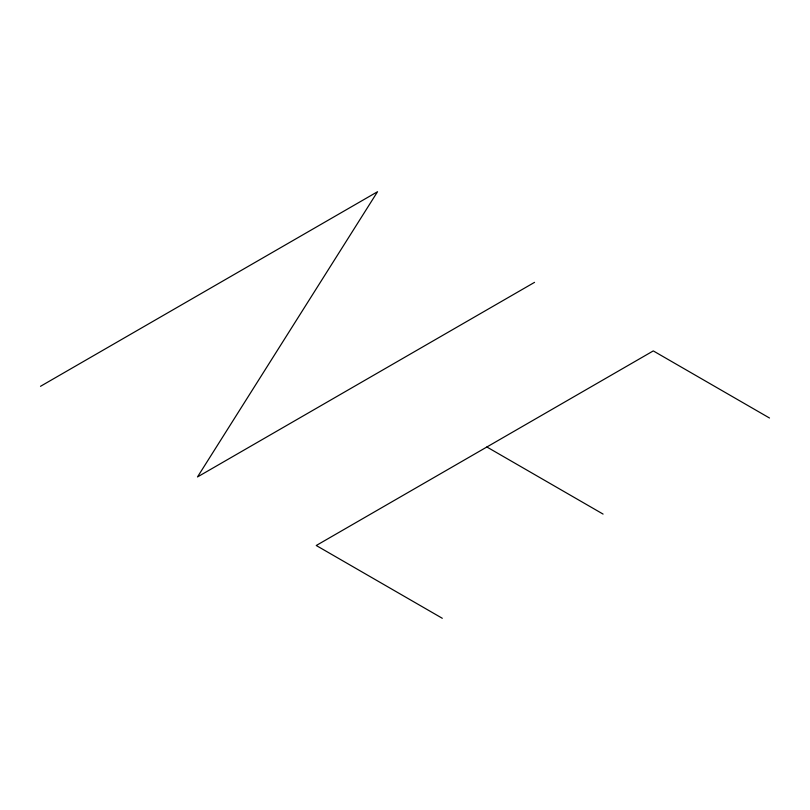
<?xml version="1.0" encoding="UTF-8"?>
<svg xmlns="http://www.w3.org/2000/svg" width="810" height="810" viewBox="0 0 810 810"><rect width="100%" height="100%" fill="white"/><g stroke="black" fill="none" stroke-linecap="round" stroke-linejoin="round"><path stroke-width="1.21" d="M40.5 386.309L377.541 191.717L197.488 476.948L534.539 282.356M769.5 418.011L653.285 350.912L316.244 545.505L442.3 618.283M486.871 446.988L603.085 514.087"/></g></svg>
